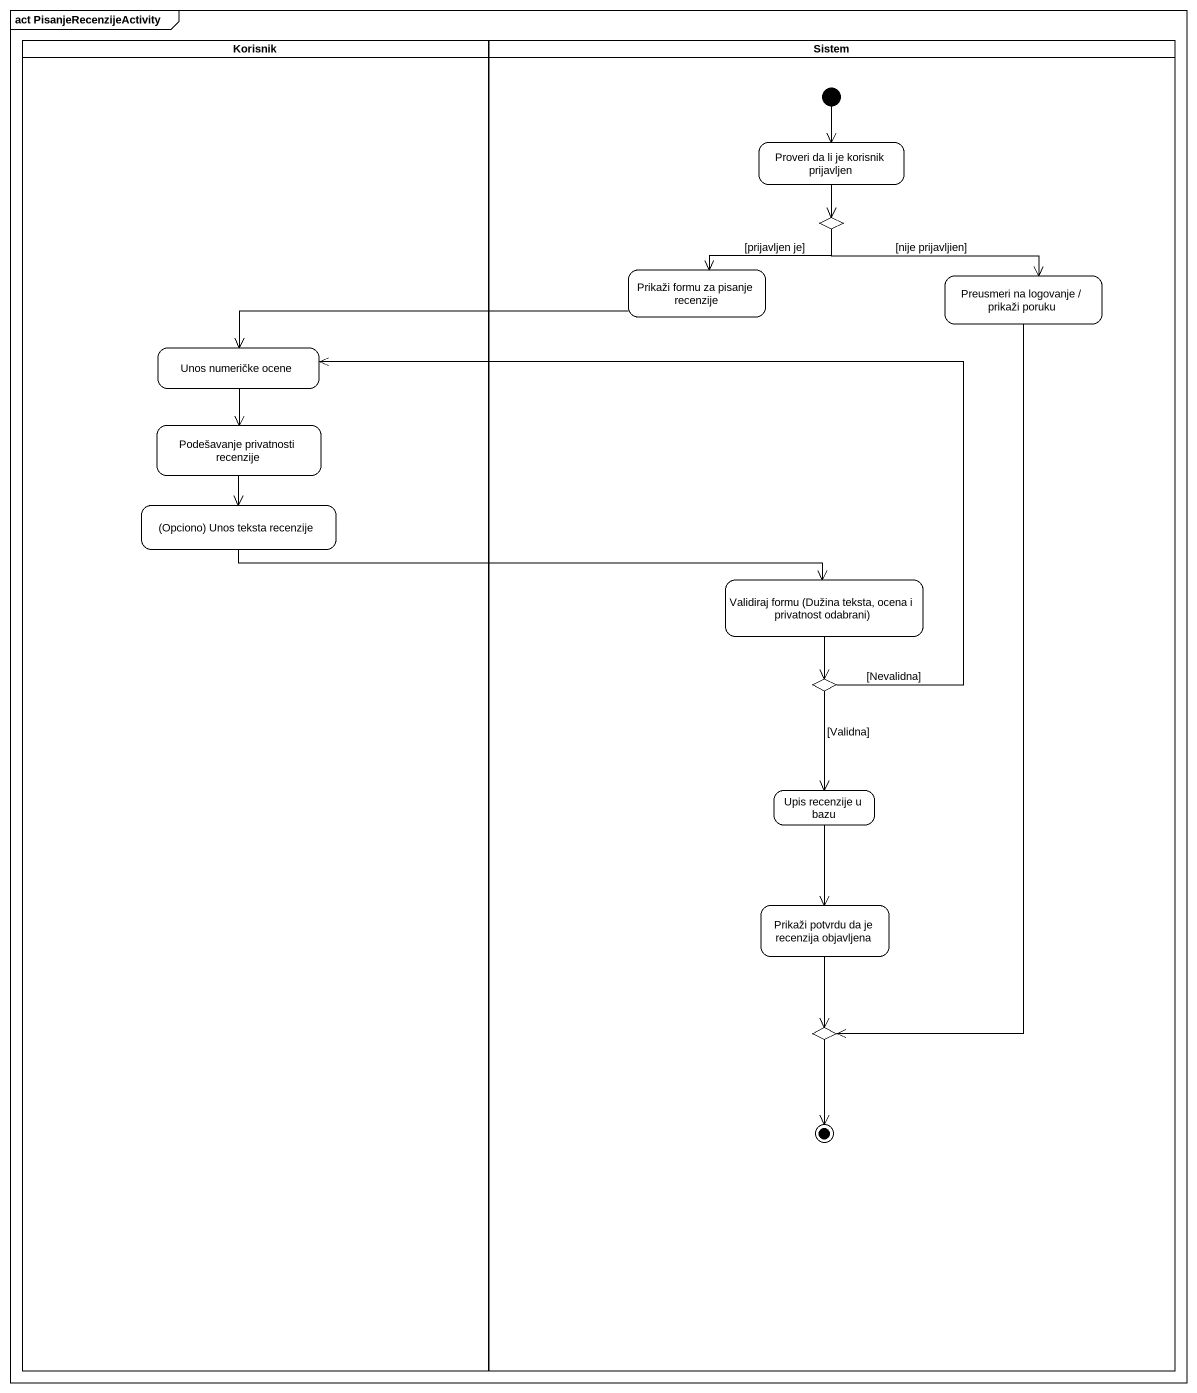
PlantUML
@startuml
mainframe act PisanjeRecenzijeActivity
hide empty description
state Korisnik <<partition>> {
  state "Unos numeričke ocene" as Unos_numeričke_ocene
  state "Podešavanje privatnosti recenzije" as Podešavanje_privatnosti
  state "(Opciono) Unos teksta recenzije" as Opciono_Unos_teksta
}
state Sistem <<partition>> {
  state "Proveri da li je korisnik prijavljen" as Proveri_da_li_je_korisnik
  state choice1 <<choice>>
  state "Prikaži formu za pisanje recenzije" as Prikaži_formu_za_pisanje
  state "Preusmeri na logovanje / prikaži poruku" as Preusmeri_na_logovanje
  state "Validiraj formu (Dužina teksta, ocena i privatnost odabrani)" as Validiraj_formu_Dužina
  state choice2 <<choice>>
  state "Upis recenzije u bazu" as Upis_recenzije_u_bazu
  state "Prikaži potvrdu da je recenzija objavljena" as Prikaži_potvrdu_da_je
  state choice3 <<choice>>
  [*] --> Proveri_da_li_je_korisnik
  choice3 --> [*]
}
Proveri_da_li_je_korisnik --> choice1
choice1 -left-> Prikaži_formu_za_pisanje : [prijavljen je]
choice1 -right-> Preusmeri_na_logovanje : [nije prijavljien]
Prikaži_formu_za_pisanje -left-> Unos_numeričke_ocene
Preusmeri_na_logovanje --> choice3
Unos_numeričke_ocene --> Podešavanje_privatnosti
Podešavanje_privatnosti --> Opciono_Unos_teksta
Opciono_Unos_teksta -right-> Validiraj_formu_Dužina
Validiraj_formu_Dužina --> choice2
choice2 -left-> Unos_numeričke_ocene : [Nevalidna]
choice2 --> Upis_recenzije_u_bazu : [Validna]
Upis_recenzije_u_bazu --> Prikaži_potvrdu_da_je
Prikaži_potvrdu_da_je --> choice3
@enduml
